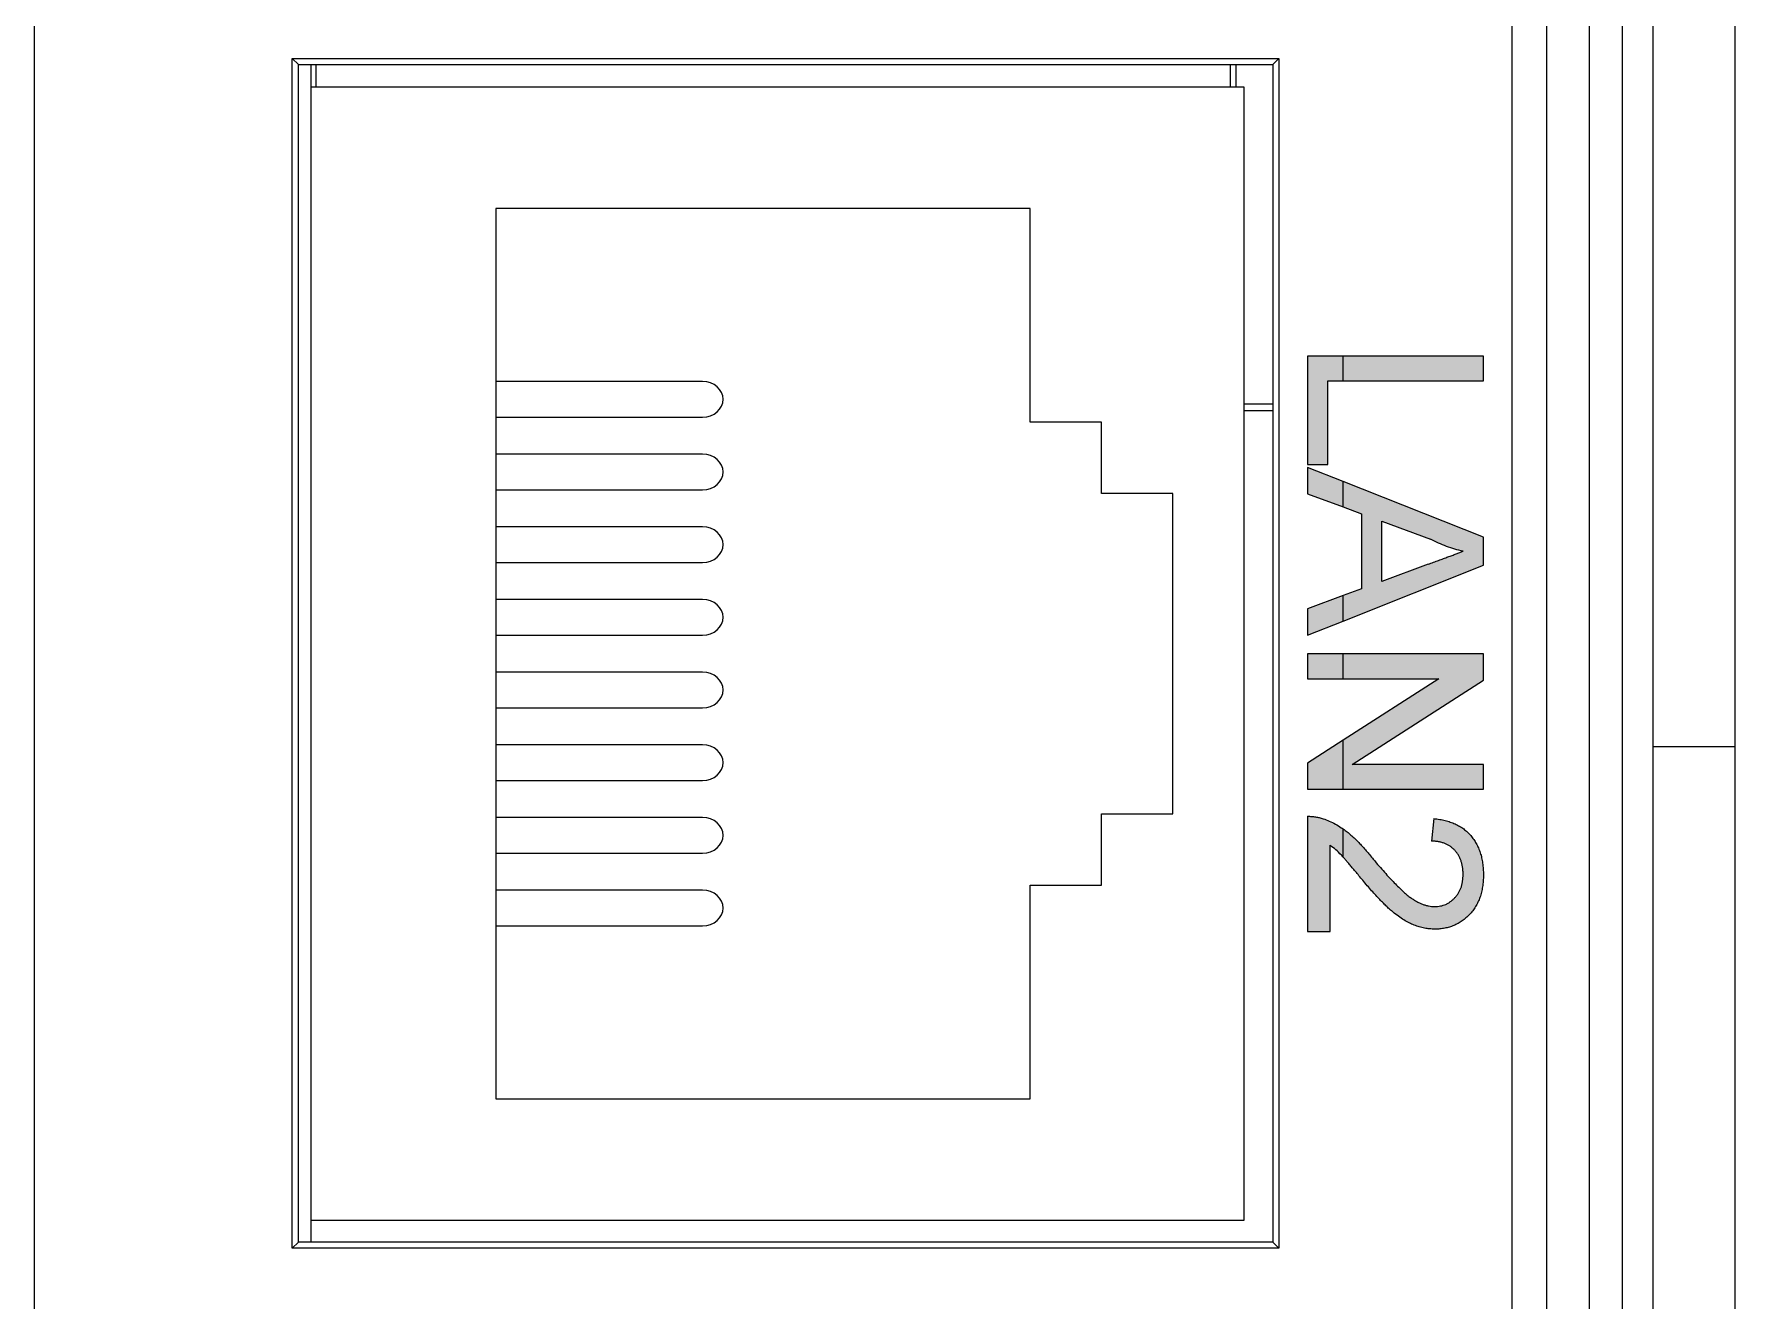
# Model space of a CAD drawing. Extents: x 322 to 1472, y 144 to 807.
# Drawn here: x 429.25 to 453.13, y 559.2 to 576.98 of the extents above; entities that cross this region are included whole.
import ezdxf

# ---------------------------------------------------------------- set-up
doc = ezdxf.new("R2010")
doc.units = 0
doc.header["$LTSCALE"] = 2
doc.layers.get('0').update_dxf_attribs({"linetype": 'CONTINUOUS'})
doc.layers.add('DIM', color=7, linetype='CONTINUOUS')

msp = doc.modelspace()

# ---------------------------------------------------------------- hatches: boundary and pattern name
at = {"layer": 'DIM'}
for points in [[(447.411, 570.939), (447.411, 572.11), (447.626, 572.11), (447.626, 572.458), (447.126, 572.458), (447.126, 570.939)], [(447.626, 572.458), (447.626, 572.11), (449.596, 572.11), (449.596, 572.458)], [(447.126, 570.897), (447.126, 570.527), (447.626, 570.342), (447.626, 570.698)], [(447.626, 568.741), (447.626, 569.097), (447.126, 568.912), (447.126, 568.543)], [(447.126, 568.279), (447.126, 567.931), (447.626, 567.931), (447.626, 568.279)], [(449.596, 566.728), (447.753, 566.728), (449.596, 567.911), (449.596, 568.279), (447.626, 568.279), (447.626, 567.931), (448.969, 567.931), (447.626, 567.069), (447.626, 566.38), (449.596, 566.38)], [(447.626, 566.38), (447.626, 567.069), (447.126, 566.748), (447.126, 566.38)]]:
    msp.add_hatch(color=256, dxfattribs=at).paths.add_polyline_path(points, flags=0)
h = msp.add_hatch(color=256, dxfattribs=at)
h.paths.add_polyline_path([(447.626, 569.097), (447.626, 568.741), (449.596, 569.523), (449.596, 569.916), (447.626, 570.698), (447.626, 570.342), (447.886, 570.246), (447.886, 569.193)], flags=0)
edge = h.paths.add_edge_path(flags=0)
edge.add_spline(control_points=[(448.854, 569.888), (448.891, 569.87), (448.965, 569.833), (449.078, 569.788), (449.193, 569.748), (449.271, 569.729), (449.311, 569.72)], knot_values=[0, 0, 0, 0, 0.253641, 0.504392, 0.752706, 1, 1, 1, 1], weights=[1, 1, 1, 1, 1, 1, 1], degree=3, periodic=0)
edge.add_spline(control_points=[(449.311, 569.72), (449.295, 569.714), (449.262, 569.702), (449.211, 569.682), (449.155, 569.662), (449.096, 569.641), (449.033, 569.617), (448.965, 569.592), (448.894, 569.565), (448.845, 569.547), (448.82, 569.538)], knot_values=[0, 0, 0, 0, 0.096605, 0.200731, 0.313492, 0.434329, 0.563574, 0.700567, 0.846852, 1, 1, 1, 1], weights=[1, 1, 1, 1, 1, 1, 1, 1, 1, 1, 1], degree=3, periodic=0)
edge.add_line((448.82, 569.538), (448.171, 569.298))
edge.add_line((448.171, 569.298), (448.171, 570.141))
edge.add_line((448.171, 570.141), (448.854, 569.888))
h = msp.add_hatch(color=256, dxfattribs=at)
edge = h.paths.add_edge_path(flags=0)
edge.add_line((447.443, 564.385), (447.443, 565.593))
edge.add_spline(control_points=[(447.443, 565.593), (447.47, 565.573), (447.526, 565.531), (447.584, 565.475), (447.617, 565.439), (447.625, 565.429), (447.626, 565.428)], knot_values=[0.633123, 0.633123, 0.633123, 0.633123, 0.78279, 0.944815, 0.992628, 1, 1, 1, 1], weights=[1, 1, 1, 1, 1, 1, 1], degree=3, periodic=0)
edge.add_line((447.626, 565.428), (447.626, 565.823))
edge.add_spline(control_points=[(447.626, 565.823), (447.618, 565.829), (447.582, 565.853), (447.519, 565.892), (447.434, 565.935), (447.375, 565.956), (447.346, 565.967)], knot_values=[0, 0, 0, 0, 0.032971, 0.139251, 0.243269, 0.343658, 0.343658, 0.343658, 0.343658], weights=[1, 1, 1, 1, 1, 1, 1], degree=3, periodic=0)
edge.add_spline(control_points=[(447.346, 565.967), (447.328, 565.972), (447.293, 565.983), (447.238, 565.993), (447.182, 566), (447.145, 566), (447.126, 566)], knot_values=[0, 0, 0, 0, 0.249593, 0.49556, 0.747357, 1, 1, 1, 1], weights=[1, 1, 1, 1, 1, 1, 1], degree=3, periodic=0)
edge.add_line((447.126, 566), (447.126, 564.385))
edge.add_line((447.126, 564.385), (447.443, 564.385))
h = msp.add_hatch(color=256, dxfattribs=at)
edge = h.paths.add_edge_path(flags=0)
edge.add_spline(control_points=[(448.867, 565.651), (448.884, 565.651), (448.917, 565.65), (448.965, 565.644), (449.01, 565.634), (449.053, 565.619), (449.092, 565.601), (449.129, 565.58), (449.163, 565.553), (449.193, 565.523), (449.221, 565.49), (449.245, 565.454), (449.266, 565.415), (449.282, 565.374), (449.295, 565.33), (449.304, 565.283), (449.309, 565.234), (449.31, 565.201), (449.311, 565.183)], knot_values=[0, 0, 0, 0, 0.069369, 0.135761, 0.199199, 0.260205, 0.319176, 0.377657, 0.43622, 0.494827, 0.554142, 0.613488, 0.672744, 0.7343, 0.79663, 0.861642, 0.929304, 1, 1, 1, 1], weights=[1, 1, 1, 1, 1, 1, 1, 1, 1, 1, 1, 1, 1, 1, 1, 1, 1, 1, 1], degree=3, periodic=0)
edge.add_spline(control_points=[(449.311, 565.183), (449.31, 565.167), (449.309, 565.135), (449.304, 565.088), (449.295, 565.044), (449.283, 565.002), (449.266, 564.962), (449.246, 564.925), (449.223, 564.89), (449.195, 564.858), (449.166, 564.829), (449.134, 564.803), (449.102, 564.781), (449.066, 564.764), (449.03, 564.75), (448.992, 564.741), (448.952, 564.734), (448.925, 564.734), (448.911, 564.733)], knot_values=[0, 0, 0, 0, 0.072768, 0.142276, 0.209684, 0.274754, 0.337633, 0.400409, 0.462943, 0.525478, 0.587279, 0.646809, 0.705678, 0.763157, 0.820579, 0.878826, 0.938238, 1, 1, 1, 1], weights=[1, 1, 1, 1, 1, 1, 1, 1, 1, 1, 1, 1, 1, 1, 1, 1, 1, 1, 1], degree=3, periodic=0)
edge.add_spline(control_points=[(448.911, 564.733), (448.897, 564.734), (448.868, 564.734), (448.826, 564.741), (448.782, 564.752), (448.739, 564.767), (448.695, 564.786), (448.651, 564.808), (448.607, 564.836), (448.561, 564.868), (448.512, 564.906), (448.461, 564.953), (448.404, 565.007), (448.342, 565.069), (448.275, 565.139), (448.204, 565.218), (448.128, 565.304), (448.076, 565.365), (448.05, 565.397)], knot_values=[0, 0, 0, 0, 0.037641, 0.076115, 0.115705, 0.156832, 0.199233, 0.243549, 0.290206, 0.339418, 0.39358, 0.455626, 0.525716, 0.603913, 0.690583, 0.785474, 0.88859, 1, 1, 1, 1], weights=[1, 1, 1, 1, 1, 1, 1, 1, 1, 1, 1, 1, 1, 1, 1, 1, 1, 1, 1], degree=3, periodic=0)
edge.add_spline(control_points=[(448.05, 565.397), (448.033, 565.418), (448.001, 565.458), (447.953, 565.516), (447.905, 565.57), (447.859, 565.62), (447.814, 565.666), (447.77, 565.708), (447.727, 565.746), (447.68, 565.785), (447.646, 565.81), (447.626, 565.823)], knot_values=[0.343658, 0.343658, 0.343658, 0.343658, 0.429845, 0.512017, 0.589816, 0.664103, 0.734158, 0.800419, 0.862972, 0.9215, 1, 1, 1, 1], weights=[1, 1, 1, 1, 1, 1, 1, 1, 1, 1, 1, 1], degree=3, periodic=0)
edge.add_line((447.626, 565.823), (447.626, 565.428))
edge.add_spline(control_points=[(447.626, 565.428), (447.634, 565.42), (447.652, 565.399), (447.682, 565.365), (447.717, 565.324), (447.756, 565.276), (447.801, 565.223), (447.85, 565.165), (447.883, 565.123), (447.901, 565.102)], knot_values=[0, 0, 0, 0, 0.0519, 0.121668, 0.20187, 0.293628, 0.396293, 0.508923, 0.633123, 0.633123, 0.633123, 0.633123], weights=[1, 1, 1, 1, 1, 1, 1, 1, 1, 1], degree=3, periodic=0)
edge.add_spline(control_points=[(447.901, 565.102), (447.922, 565.077), (447.964, 565.028), (448.025, 564.957), (448.084, 564.893), (448.138, 564.834), (448.19, 564.782), (448.237, 564.735), (448.281, 564.694), (448.335, 564.648), (448.4, 564.598), (448.476, 564.546), (448.55, 564.505), (448.623, 564.472), (448.695, 564.448), (448.767, 564.429), (448.84, 564.419), (448.889, 564.417), (448.914, 564.417)], knot_values=[0, 0, 0, 0, 0.078772, 0.152499, 0.22116, 0.284249, 0.342325, 0.395144, 0.443024, 0.48574, 0.563808, 0.635939, 0.703173, 0.765317, 0.825174, 0.883982, 0.942055, 1, 1, 1, 1], weights=[1, 1, 1, 1, 1, 1, 1, 1, 1, 1, 1, 1, 1, 1, 1, 1, 1, 1, 1], degree=3, periodic=0)
edge.add_spline(control_points=[(448.914, 564.417), (448.938, 564.417), (448.984, 564.418), (449.053, 564.429), (449.118, 564.444), (449.181, 564.466), (449.24, 564.496), (449.297, 564.531), (449.35, 564.573), (449.401, 564.621), (449.447, 564.674), (449.486, 564.732), (449.52, 564.795), (449.548, 564.863), (449.569, 564.935), (449.584, 565.011), (449.594, 565.092), (449.595, 565.148), (449.596, 565.177)], knot_values=[0, 0, 0, 0, 0.062204, 0.121961, 0.180582, 0.238328, 0.295655, 0.35362, 0.412672, 0.473423, 0.534937, 0.59611, 0.657906, 0.721385, 0.786661, 0.854461, 0.925288, 1, 1, 1, 1], weights=[1, 1, 1, 1, 1, 1, 1, 1, 1, 1, 1, 1, 1, 1, 1, 1, 1, 1, 1], degree=3, periodic=0)
edge.add_spline(control_points=[(449.596, 565.177), (449.595, 565.205), (449.594, 565.26), (449.585, 565.341), (449.572, 565.417), (449.552, 565.488), (449.527, 565.556), (449.496, 565.619), (449.46, 565.677), (449.418, 565.731), (449.371, 565.78), (449.319, 565.824), (449.261, 565.861), (449.198, 565.894), (449.13, 565.921), (449.058, 565.943), (448.98, 565.958), (448.927, 565.965), (448.899, 565.968)], knot_values=[0, 0, 0, 0, 0.071792, 0.140555, 0.205817, 0.268413, 0.329356, 0.388654, 0.446516, 0.504513, 0.56178, 0.619263, 0.67745, 0.737131, 0.798527, 0.862507, 0.929325, 1, 1, 1, 1], weights=[1, 1, 1, 1, 1, 1, 1, 1, 1, 1, 1, 1, 1, 1, 1, 1, 1, 1, 1], degree=3, periodic=0)
edge.add_line((448.899, 565.968), (448.867, 565.651))

# ---------------------------------------------------------------- linework, layer by layer
at = {"color": 7, "linetype": 'CONTINUOUS'}
for p, q in [((429.253, 586.243), (429.253, 490.243)), ((449.999, 490.243), (449.999, 586.243)), ((450.48, 586.243), (450.48, 490.243)), ((451.085, 490.243), (451.085, 586.243)), ((451.544, 586.243), (451.544, 490.243)), ((451.978, 566.978), (451.978, 586.243)), ((453.126, 586.243), (453.126, 566.978)), ((432.876, 576.638), (446.726, 576.638)), ((432.876, 559.938), (432.876, 576.638)), ((432.876, 576.638), (432.963, 576.55)), ((432.963, 576.55), (446.639, 576.55)), ((432.963, 560.025), (432.963, 576.55)), ((433.136, 576.55), (433.136, 576.233)), ((433.213, 576.233), (433.213, 576.55)), ((446.039, 576.55), (446.039, 576.233)), ((446.126, 576.233), (446.126, 576.55)), ((446.726, 576.638), (446.639, 576.55)), ((446.639, 576.55), (446.639, 560.025)), ((446.726, 576.638), (446.726, 559.938)), ((433.136, 576.233), (433.136, 560.333)), ((446.236, 576.233), (433.136, 576.233)), ((446.236, 560.333), (446.236, 576.233)), ((443.236, 574.533), (435.736, 574.533)), ((435.736, 574.533), (435.736, 562.033)), ((443.236, 571.533), (443.236, 574.533)), ((447.626, 572.458), (447.126, 572.458)), ((447.126, 572.458), (447.126, 570.939)), ((449.596, 572.458), (447.626, 572.458)), ((447.626, 572.11), (447.626, 572.458)), ((449.596, 572.11), (449.596, 572.458)), ((438.636, 572.103), (435.736, 572.103)), ((447.411, 570.939), (447.411, 572.11)), ((447.411, 572.11), (447.626, 572.11)), ((447.626, 572.11), (449.596, 572.11)), ((446.639, 571.783), (446.236, 571.783)), ((435.736, 571.603), (438.636, 571.603)), ((444.236, 571.533), (443.236, 571.533)), ((444.236, 570.533), (444.236, 571.533)), ((446.236, 571.696), (446.639, 571.696)), ((438.636, 571.083), (435.736, 571.083)), ((447.126, 570.939), (447.411, 570.939)), ((447.626, 570.698), (447.126, 570.897)), ((447.126, 570.897), (447.126, 570.527)), ((435.736, 570.583), (438.636, 570.583)), ((449.596, 569.916), (447.626, 570.698)), ((447.626, 570.342), (447.626, 570.698)), ((445.236, 570.533), (444.236, 570.533)), ((445.236, 566.033), (445.236, 570.533)), ((447.126, 570.527), (447.626, 570.342)), ((447.626, 570.342), (447.886, 570.246)), ((447.886, 570.246), (447.886, 569.193)), ((448.171, 569.298), (448.171, 570.141)), ((448.171, 570.141), (448.854, 569.888)), ((438.636, 570.063), (435.736, 570.063)), ((449.596, 569.523), (449.596, 569.916)), ((435.736, 569.563), (438.636, 569.563)), ((447.626, 568.741), (449.596, 569.523)), ((448.82, 569.538), (448.171, 569.298)), ((447.886, 569.193), (447.626, 569.097)), ((438.636, 569.043), (435.736, 569.043)), ((447.626, 569.097), (447.126, 568.912)), ((447.126, 568.912), (447.126, 568.543)), ((447.626, 568.741), (447.626, 569.097)), ((447.126, 568.543), (447.626, 568.741)), ((435.736, 568.543), (438.636, 568.543)), ((447.626, 568.279), (447.126, 568.279)), ((447.126, 568.279), (447.126, 567.931)), ((449.596, 568.279), (447.626, 568.279)), ((447.626, 567.931), (447.626, 568.279)), ((449.596, 567.911), (449.596, 568.279)), ((438.636, 568.023), (435.736, 568.023)), ((447.126, 567.931), (447.626, 567.931)), ((447.626, 567.931), (448.969, 567.931)), ((448.969, 567.931), (447.626, 567.069)), ((447.753, 566.728), (449.596, 567.911)), ((435.736, 567.523), (438.636, 567.523)), ((438.636, 567.003), (435.736, 567.003)), ((447.626, 567.069), (447.126, 566.748)), ((447.626, 566.38), (447.626, 567.069)), ((451.978, 555.128), (451.978, 566.978)), ((451.978, 566.978), (453.126, 566.978)), ((453.126, 566.978), (453.126, 554.993)), ((447.126, 566.748), (447.126, 566.38)), ((449.596, 566.728), (447.753, 566.728)), ((449.596, 566.38), (449.596, 566.728)), ((435.736, 566.503), (438.636, 566.503)), ((447.126, 566.38), (447.626, 566.38)), ((447.626, 566.38), (449.596, 566.38)), ((438.636, 565.983), (435.736, 565.983)), ((444.236, 565.033), (444.236, 566.033)), ((444.236, 566.033), (445.236, 566.033)), ((447.126, 566), (447.126, 564.385)), ((447.626, 565.428), (447.626, 565.823)), ((448.899, 565.968), (448.867, 565.651)), ((447.443, 564.385), (447.443, 565.593)), ((435.736, 565.483), (438.636, 565.483)), ((438.636, 564.963), (435.736, 564.963)), ((443.236, 565.033), (444.236, 565.033)), ((443.236, 562.033), (443.236, 565.033)), ((435.736, 564.463), (438.636, 564.463)), ((447.126, 564.385), (447.443, 564.385)), ((435.736, 562.033), (443.236, 562.033)), ((433.136, 560.333), (446.236, 560.333)), ((433.136, 560.333), (433.136, 560.025)), ((432.876, 559.938), (432.963, 560.025)), ((446.726, 559.938), (432.876, 559.938)), ((446.639, 560.025), (432.963, 560.025)), ((446.726, 559.938), (446.639, 560.025))]:
    msp.add_line(p, q, dxfattribs=at)
for centre, start_param, end_param in [((438.636, 571.853), 0, 1.570796), ((438.636, 571.853), 4.712389, 6.283185), ((438.636, 570.833), 0, 1.570796), ((438.636, 570.833), 4.712389, 6.283185), ((438.636, 569.813), 0, 1.570796), ((438.636, 569.813), 4.712389, 6.283185), ((438.636, 568.793), 0, 1.570796), ((438.636, 568.793), 4.712389, 6.283185), ((438.636, 567.773), 0, 1.570796), ((438.636, 567.773), 4.712389, 6.283185), ((438.636, 566.753), 0, 1.570796), ((438.636, 566.753), 4.712389, 6.283185), ((438.636, 565.733), 0, 1.570796), ((438.636, 565.733), 4.712389, 6.283185), ((438.636, 564.713), 0, 1.570796), ((438.636, 564.713), 4.712389, 6.283185)]:
    msp.add_ellipse(centre, major_axis=(0.288, 0), ratio=0.868243, start_param=start_param, end_param=end_param, dxfattribs=at)
for points, knots in [([(449.311, 569.72), (449.271, 569.729), (449.193, 569.748), (449.078, 569.788), (448.965, 569.833), (448.891, 569.87), (448.854, 569.888)], [0, 0, 0, 0, 0.247294, 0.495608, 0.746359, 1, 1, 1, 1]), ([(448.82, 569.538), (448.845, 569.547), (448.894, 569.565), (448.965, 569.592), (449.033, 569.617), (449.096, 569.641), (449.155, 569.662), (449.211, 569.682), (449.262, 569.702), (449.295, 569.714), (449.311, 569.72)], [0, 0, 0, 0, 0.153148, 0.299433, 0.436426, 0.565671, 0.686508, 0.799269, 0.903395, 1, 1, 1, 1]), ([(447.126, 566), (447.145, 566), (447.182, 566), (447.238, 565.993), (447.293, 565.983), (447.328, 565.972), (447.346, 565.967)], [0, 0, 0, 0, 0.252643, 0.50444, 0.750407, 1, 1, 1, 1]), ([(447.346, 565.967), (447.375, 565.956), (447.434, 565.935), (447.519, 565.892), (447.582, 565.853), (447.618, 565.829), (447.626, 565.823)], [0, 0, 0, 0, 0.1003881, 0.2044068, 0.3106861, 0.3436575, 0.3436575, 0.3436575, 0.3436575]), ([(447.626, 565.823), (447.646, 565.81), (447.68, 565.785), (447.727, 565.746), (447.77, 565.708), (447.814, 565.666), (447.859, 565.62), (447.905, 565.57), (447.953, 565.516), (448.001, 565.458), (448.033, 565.418), (448.05, 565.397)], [0.3436575, 0.3436575, 0.3436575, 0.3436575, 0.4221573, 0.4806855, 0.5432382, 0.6094995, 0.6795546, 0.7538412, 0.8316407, 0.9138127, 1, 1, 1, 1]), ([(448.899, 565.968), (448.927, 565.965), (448.98, 565.958), (449.058, 565.943), (449.13, 565.921), (449.198, 565.894), (449.261, 565.861), (449.319, 565.824), (449.371, 565.78), (449.418, 565.731), (449.46, 565.677), (449.496, 565.619), (449.527, 565.556), (449.552, 565.488), (449.572, 565.417), (449.585, 565.341), (449.594, 565.26), (449.595, 565.205), (449.596, 565.177)], [0, 0, 0, 0, 0.070675, 0.137493, 0.201473, 0.262869, 0.32255, 0.380737, 0.43822, 0.495487, 0.553484, 0.611346, 0.670644, 0.731587, 0.794183, 0.859445, 0.928208, 1, 1, 1, 1]), ([(447.626, 565.428), (447.625, 565.429), (447.617, 565.439), (447.584, 565.475), (447.526, 565.531), (447.47, 565.573), (447.443, 565.593)], [0.6331231, 0.6331231, 0.6331231, 0.6331231, 0.6404954, 0.6883082, 0.850333, 1, 1, 1, 1]), ([(449.311, 565.183), (449.31, 565.201), (449.309, 565.234), (449.304, 565.283), (449.295, 565.33), (449.282, 565.374), (449.266, 565.415), (449.245, 565.454), (449.221, 565.49), (449.193, 565.523), (449.163, 565.553), (449.129, 565.58), (449.092, 565.601), (449.053, 565.619), (449.01, 565.634), (448.965, 565.644), (448.917, 565.65), (448.884, 565.651), (448.867, 565.651)], [0, 0, 0, 0, 0.070696, 0.138358, 0.20337, 0.2657, 0.327256, 0.386512, 0.445858, 0.505173, 0.56378, 0.622343, 0.680824, 0.739795, 0.800801, 0.864239, 0.930631, 1, 1, 1, 1]), ([(447.901, 565.102), (447.883, 565.123), (447.85, 565.165), (447.801, 565.223), (447.756, 565.276), (447.717, 565.324), (447.682, 565.365), (447.652, 565.399), (447.634, 565.42), (447.626, 565.428)], [0, 0, 0, 0, 0.1241997, 0.2368297, 0.339495, 0.4312535, 0.5114549, 0.581223, 0.6331231, 0.6331231, 0.6331231, 0.6331231]), ([(448.05, 565.397), (448.076, 565.365), (448.128, 565.304), (448.204, 565.218), (448.275, 565.139), (448.342, 565.069), (448.404, 565.007), (448.461, 564.953), (448.512, 564.906), (448.561, 564.868), (448.607, 564.836), (448.651, 564.808), (448.695, 564.786), (448.739, 564.767), (448.782, 564.752), (448.826, 564.741), (448.868, 564.734), (448.897, 564.734), (448.911, 564.733)], [0, 0, 0, 0, 0.11141, 0.214526, 0.309417, 0.396087, 0.474284, 0.544374, 0.60642, 0.660582, 0.709794, 0.756451, 0.800767, 0.843168, 0.884295, 0.923885, 0.962359, 1, 1, 1, 1]), ([(448.914, 564.417), (448.889, 564.417), (448.84, 564.419), (448.767, 564.429), (448.695, 564.448), (448.623, 564.472), (448.55, 564.505), (448.476, 564.546), (448.4, 564.598), (448.335, 564.648), (448.281, 564.694), (448.237, 564.735), (448.19, 564.782), (448.138, 564.834), (448.084, 564.893), (448.025, 564.957), (447.964, 565.028), (447.922, 565.077), (447.901, 565.102)], [0, 0, 0, 0, 0.057945, 0.116018, 0.174826, 0.234683, 0.296827, 0.364061, 0.436192, 0.51426, 0.556976, 0.604856, 0.657675, 0.715751, 0.77884, 0.847501, 0.921228, 1, 1, 1, 1]), ([(448.911, 564.733), (448.925, 564.734), (448.952, 564.734), (448.992, 564.741), (449.03, 564.75), (449.066, 564.764), (449.102, 564.781), (449.134, 564.803), (449.166, 564.829), (449.195, 564.858), (449.223, 564.89), (449.246, 564.925), (449.266, 564.962), (449.283, 565.002), (449.295, 565.044), (449.304, 565.088), (449.309, 565.135), (449.31, 565.167), (449.311, 565.183)], [0, 0, 0, 0, 0.0617622, 0.121174, 0.1794214, 0.2368434, 0.2943218, 0.353191, 0.4127207, 0.4745222, 0.5370567, 0.5995913, 0.662367, 0.7252456, 0.7903164, 0.8577243, 0.927232, 1, 1, 1, 1]), ([(449.596, 565.177), (449.595, 565.148), (449.594, 565.092), (449.584, 565.011), (449.569, 564.935), (449.548, 564.863), (449.52, 564.795), (449.486, 564.732), (449.447, 564.674), (449.401, 564.621), (449.35, 564.573), (449.297, 564.531), (449.24, 564.496), (449.181, 564.466), (449.118, 564.444), (449.053, 564.429), (448.984, 564.418), (448.938, 564.417), (448.914, 564.417)], [0, 0, 0, 0, 0.074712, 0.145539, 0.213339, 0.278615, 0.342094, 0.40389, 0.465063, 0.526577, 0.587328, 0.64638, 0.704345, 0.761672, 0.819418, 0.878039, 0.937796, 1, 1, 1, 1])]:
    msp.add_open_spline(points, degree=3, knots=knots, dxfattribs=at)

doc.saveas('drawing.dxf')
